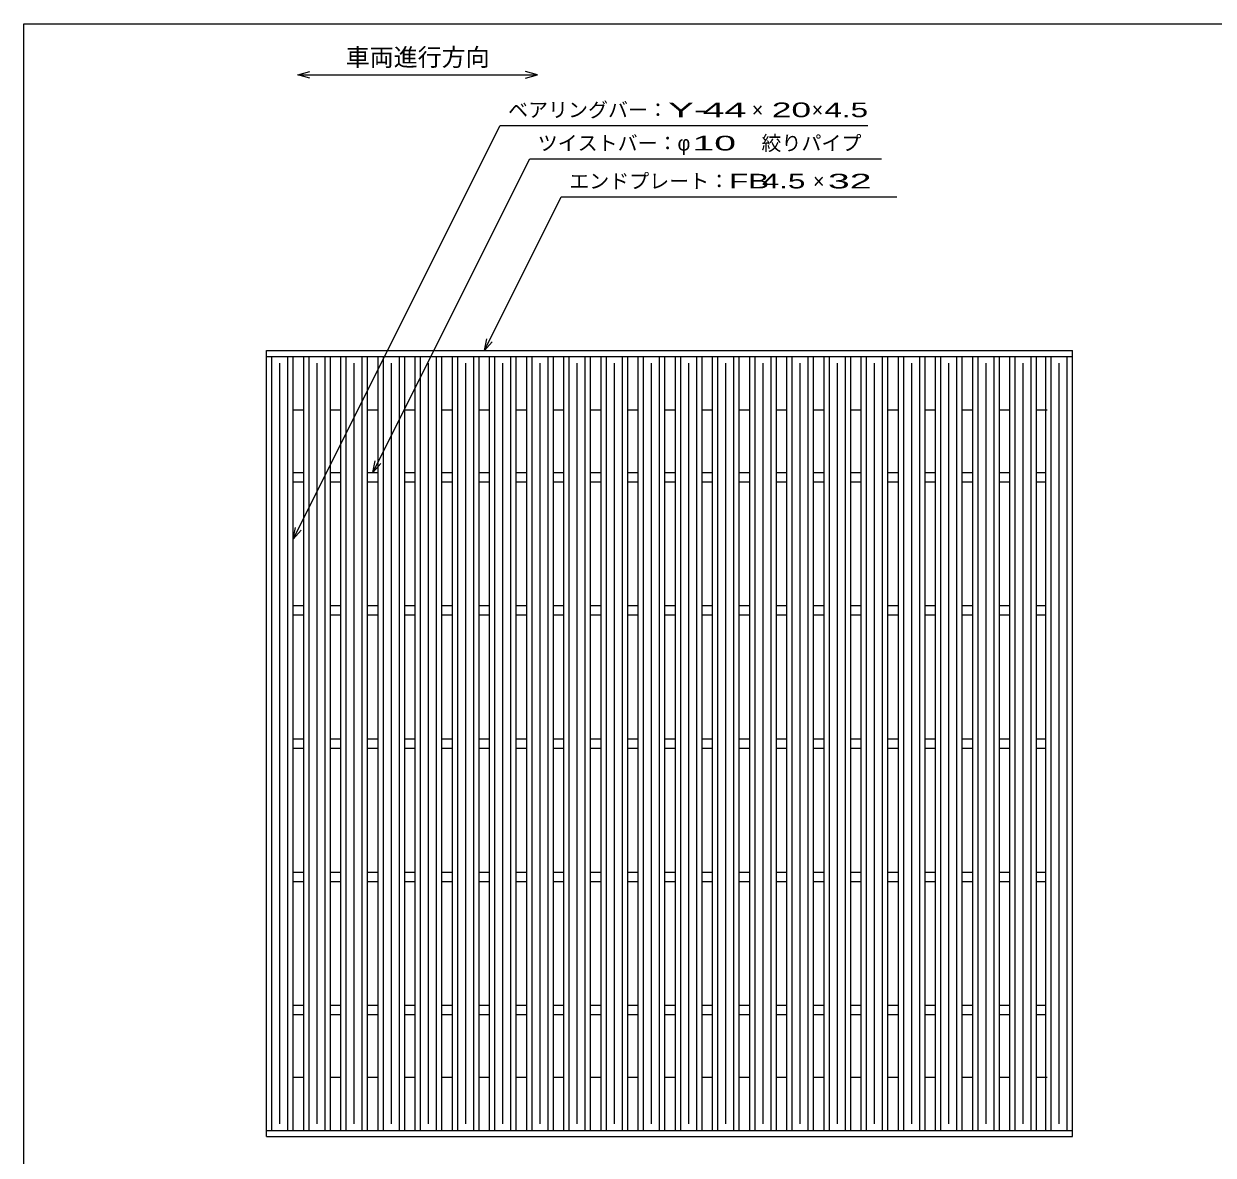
# Model space of a CAD drawing. Units: millimetres, scale not verified. Extents: x -1092 to 1034, y -771 to 635.
# Drawn here: x -1042 to -149, y -214 to 635 of the extents above; entities that cross this region are included whole.
import ezdxf
from ezdxf.enums import TextEntityAlignment as Align

# ---------------------------------------------------------------- set-up
doc = ezdxf.new("R2010")
doc.units = ezdxf.units.MM
doc.header["$LTSCALE"] = 6
for name, color, linetype, lineweight in [('0_2', 150, 'Continuous', 25), ('16', 3, 'Continuous', 25), ('22', 2, 'Continuous', 25)]:
    doc.layers.add(name, color=color, linetype=linetype, lineweight=lineweight)
doc.styles.add('ベクトル', font='')
doc.styles.get('ベクトル').set_extended_font_data('ベクトル')

msp = doc.modelspace()

# ---------------------------------------------------------------- linework, layer by layer
at = {"layer": '0_2'}
for p, q in [((-1041.6, -684.6), (-1041.6, 635.4)), ((-1041.6, 635.4), (1034.4, 635.4))]:
    msp.add_line(p, q, dxfattribs=at)
at = {"layer": '0_2', "color": 4}
for p, q in [((-835.9, 597.1), (-826.9, 599.5)), ((-655.9, 597.1), (-664.9, 599.5)), ((-826.9, 594.7), (-835.9, 597.1)), ((-835.9, 597.1), (-655.9, 597.1)), ((-664.9, 594.7), (-655.9, 597.1))]:
    msp.add_line(p, q, dxfattribs=at)
at = {"layer": '16'}
for p, q in [((-859.3, 390.1), (-254.3, 390.1)), ((-859.3, 385.6), (-859.3, 390.1)), ((-859.3, 385.6), (-254.3, 385.6)), ((-859.3, -195.4), (-859.3, 385.6)), ((-859.3, 385.6), (-839.3, 385.6)), ((-855.3, -195.4), (-855.3, 385.6)), ((-843.3, -195.4), (-843.3, 385.6)), ((-839.3, -195.4), (-839.3, 385.6)), ((-831.4, -195.4), (-831.4, 385.6)), ((-831.4, 385.6), (-811.4, 385.6)), ((-827.4, -195.4), (-827.4, 385.6)), ((-815.4, -195.4), (-815.4, 385.6)), ((-811.4, -195.4), (-811.4, 385.6)), ((-803.5, -195.4), (-803.5, 385.6)), ((-803.5, 385.6), (-783.5, 385.6)), ((-799.5, -195.4), (-799.5, 385.6)), ((-787.5, -195.4), (-787.5, 385.6)), ((-783.5, -195.4), (-783.5, 385.6)), ((-775.6, -195.4), (-775.6, 385.6)), ((-775.6, 385.6), (-755.6, 385.6)), ((-771.6, -195.4), (-771.6, 385.6)), ((-759.6, -195.4), (-759.6, 385.6)), ((-755.6, -195.4), (-755.6, 385.6)), ((-747.7, -195.4), (-747.7, 385.6)), ((-747.7, 385.6), (-727.7, 385.6)), ((-743.7, -195.4), (-743.7, 385.6)), ((-731.7, -195.4), (-731.7, 385.6)), ((-727.7, -195.4), (-727.7, 385.6)), ((-719.8, -195.4), (-719.8, 385.6)), ((-719.8, 385.6), (-699.8, 385.6)), ((-715.8, -195.4), (-715.8, 385.6)), ((-703.8, -195.4), (-703.8, 385.6)), ((-699.8, -195.4), (-699.8, 385.6)), ((-691.9, -195.4), (-691.9, 385.6)), ((-691.9, 385.6), (-671.9, 385.6)), ((-687.9, -195.4), (-687.9, 385.6)), ((-675.9, -195.4), (-675.9, 385.6)), ((-671.9, -195.4), (-671.9, 385.6)), ((-664, -195.4), (-664, 385.6)), ((-664, 385.6), (-644, 385.6)), ((-660, -195.4), (-660, 385.6)), ((-648, -195.4), (-648, 385.6)), ((-644, -195.4), (-644, 385.6)), ((-636.1, -195.4), (-636.1, 385.6)), ((-636.1, 385.6), (-616.1, 385.6)), ((-632.1, -195.4), (-632.1, 385.6)), ((-620.1, -195.4), (-620.1, 385.6)), ((-616.1, -195.4), (-616.1, 385.6)), ((-608.2, -195.4), (-608.2, 385.6)), ((-608.2, 385.6), (-588.2, 385.6)), ((-604.2, -195.4), (-604.2, 385.6)), ((-592.2, -195.4), (-592.2, 385.6)), ((-588.2, -195.4), (-588.2, 385.6)), ((-580.3, -195.4), (-580.3, 385.6)), ((-580.3, 385.6), (-560.3, 385.6)), ((-576.3, -195.4), (-576.3, 385.6)), ((-564.3, -195.4), (-564.3, 385.6)), ((-560.3, -195.4), (-560.3, 385.6)), ((-552.4, -195.4), (-552.4, 385.6)), ((-552.4, 385.6), (-532.4, 385.6)), ((-548.4, -195.4), (-548.4, 385.6)), ((-536.4, -195.4), (-536.4, 385.6)), ((-532.4, -195.4), (-532.4, 385.6)), ((-524.5, -195.4), (-524.5, 385.6)), ((-524.5, 385.6), (-504.5, 385.6)), ((-520.5, -195.4), (-520.5, 385.6)), ((-508.5, -195.4), (-508.5, 385.6)), ((-504.5, -195.4), (-504.5, 385.6)), ((-496.6, -195.4), (-496.6, 385.6)), ((-496.6, 385.6), (-476.6, 385.6)), ((-492.6, -195.4), (-492.6, 385.6)), ((-480.6, -195.4), (-480.6, 385.6)), ((-476.6, -195.4), (-476.6, 385.6)), ((-468.7, -195.4), (-468.7, 385.6)), ((-468.7, 385.6), (-448.7, 385.6)), ((-464.7, -195.4), (-464.7, 385.6)), ((-452.7, -195.4), (-452.7, 385.6)), ((-448.7, -195.4), (-448.7, 385.6)), ((-440.8, -195.4), (-440.8, 385.6)), ((-440.8, 385.6), (-420.8, 385.6)), ((-436.8, -195.4), (-436.8, 385.6)), ((-424.8, -195.4), (-424.8, 385.6)), ((-420.8, -195.4), (-420.8, 385.6)), ((-412.9, -195.4), (-412.9, 385.6)), ((-412.9, 385.6), (-392.9, 385.6)), ((-408.9, -195.4), (-408.9, 385.6)), ((-396.9, -195.4), (-396.9, 385.6)), ((-392.9, -195.4), (-392.9, 385.6)), ((-385, -195.4), (-385, 385.6)), ((-385, 385.6), (-365, 385.6)), ((-381, -195.4), (-381, 385.6)), ((-369, -195.4), (-369, 385.6)), ((-365, -195.4), (-365, 385.6)), ((-357.1, -195.4), (-357.1, 385.6)), ((-357.1, 385.6), (-337.1, 385.6)), ((-353.1, -195.4), (-353.1, 385.6)), ((-341.1, -195.4), (-341.1, 385.6)), ((-337.1, -195.4), (-337.1, 385.6)), ((-329.2, -195.4), (-329.2, 385.6)), ((-329.2, 385.6), (-309.2, 385.6)), ((-325.2, -195.4), (-325.2, 385.6)), ((-313.2, -195.4), (-313.2, 385.6)), ((-309.2, -195.4), (-309.2, 385.6)), ((-301.3, -195.4), (-301.3, 385.6)), ((-301.3, 385.6), (-281.3, 385.6)), ((-297.3, -195.4), (-297.3, 385.6)), ((-285.3, -195.4), (-285.3, 385.6)), ((-281.3, -195.4), (-281.3, 385.6)), ((-274.3, -195.4), (-274.3, 385.6)), ((-274.3, 385.6), (-254.3, 385.6)), ((-270.3, -195.4), (-270.3, 385.6)), ((-258.3, -195.4), (-258.3, 385.6)), ((-254.3, 385.6), (-254.3, 390.1)), ((-254.3, -195.4), (-254.3, 385.6)), ((-849.3, -190.4), (-849.3, 380.6)), ((-821.4, -190.4), (-821.4, 380.6)), ((-793.5, -190.4), (-793.5, 380.6)), ((-765.6, -190.4), (-765.6, 380.6)), ((-737.7, -190.4), (-737.7, 380.6)), ((-709.8, -190.4), (-709.8, 380.6)), ((-681.9, -190.4), (-681.9, 380.6)), ((-654, -190.4), (-654, 380.6)), ((-626.1, -190.4), (-626.1, 380.6)), ((-598.2, -190.4), (-598.2, 380.6)), ((-570.3, -190.4), (-570.3, 380.6)), ((-542.4, -190.4), (-542.4, 380.6)), ((-514.5, -190.4), (-514.5, 380.6)), ((-486.6, -190.4), (-486.6, 380.6)), ((-458.7, -190.4), (-458.7, 380.6)), ((-430.8, -190.4), (-430.8, 380.6)), ((-402.9, -190.4), (-402.9, 380.6)), ((-375, -190.4), (-375, 380.6)), ((-347.1, -190.4), (-347.1, 380.6)), ((-319.2, -190.4), (-319.2, 380.6)), ((-291.3, -190.4), (-291.3, 380.6)), ((-264.3, -190.4), (-264.3, 380.6)), ((-839.3, 345.6), (-831.4, 345.6)), ((-811.4, 345.6), (-803.5, 345.6)), ((-783.5, 345.6), (-775.6, 345.6)), ((-755.6, 345.6), (-747.7, 345.6)), ((-727.7, 345.6), (-719.8, 345.6)), ((-699.8, 345.6), (-691.9, 345.6)), ((-671.9, 345.6), (-664, 345.6)), ((-644, 345.6), (-636.1, 345.6)), ((-616.1, 345.6), (-608.2, 345.6)), ((-588.2, 345.6), (-580.3, 345.6)), ((-560.3, 345.6), (-552.4, 345.6)), ((-532.4, 345.6), (-524.5, 345.6)), ((-504.5, 345.6), (-496.6, 345.6)), ((-476.6, 345.6), (-468.7, 345.6)), ((-448.7, 345.6), (-440.8, 345.6)), ((-420.8, 345.6), (-412.9, 345.6)), ((-392.9, 345.6), (-385, 345.6)), ((-365, 345.6), (-357.1, 345.6)), ((-337.1, 345.6), (-329.2, 345.6)), ((-309.2, 345.6), (-301.3, 345.6)), ((-281.3, 345.6), (-273.4, 345.6)), ((-839.3, 298.6), (-831.4, 298.6)), ((-811.4, 298.6), (-803.5, 298.6)), ((-783.5, 298.6), (-775.6, 298.6)), ((-755.6, 298.6), (-747.7, 298.6)), ((-727.7, 298.6), (-719.8, 298.6)), ((-699.8, 298.6), (-691.9, 298.6)), ((-671.9, 298.6), (-664, 298.6)), ((-644, 298.6), (-636.1, 298.6)), ((-616.1, 298.6), (-608.2, 298.6)), ((-588.2, 298.6), (-580.3, 298.6)), ((-560.3, 298.6), (-552.4, 298.6)), ((-532.4, 298.6), (-524.5, 298.6)), ((-504.5, 298.6), (-496.6, 298.6)), ((-476.6, 298.6), (-468.7, 298.6)), ((-448.7, 298.6), (-440.8, 298.6)), ((-420.8, 298.6), (-412.9, 298.6)), ((-392.9, 298.6), (-385, 298.6)), ((-365, 298.6), (-357.1, 298.6)), ((-337.1, 298.6), (-329.2, 298.6)), ((-309.2, 298.6), (-301.3, 298.6)), ((-281.3, 298.6), (-274.3, 298.6)), ((-839.3, 291.6), (-831.4, 291.6)), ((-811.4, 291.6), (-803.5, 291.6)), ((-783.5, 291.6), (-775.6, 291.6)), ((-755.6, 291.6), (-747.7, 291.6)), ((-727.7, 291.6), (-719.8, 291.6)), ((-699.8, 291.6), (-691.9, 291.6)), ((-671.9, 291.6), (-664, 291.6)), ((-644, 291.6), (-636.1, 291.6)), ((-616.1, 291.6), (-608.2, 291.6)), ((-588.2, 291.6), (-580.3, 291.6)), ((-560.3, 291.6), (-552.4, 291.6)), ((-532.4, 291.6), (-524.5, 291.6)), ((-504.5, 291.6), (-496.6, 291.6)), ((-476.6, 291.6), (-468.7, 291.6)), ((-448.7, 291.6), (-440.8, 291.6)), ((-420.8, 291.6), (-412.9, 291.6)), ((-392.9, 291.6), (-385, 291.6)), ((-365, 291.6), (-357.1, 291.6)), ((-337.1, 291.6), (-329.2, 291.6)), ((-309.2, 291.6), (-301.3, 291.6)), ((-281.3, 291.6), (-274.3, 291.6)), ((-839.3, 198.6), (-831.4, 198.6)), ((-811.4, 198.6), (-803.5, 198.6)), ((-783.5, 198.6), (-775.6, 198.6)), ((-755.6, 198.6), (-747.7, 198.6)), ((-727.7, 198.6), (-719.8, 198.6)), ((-699.8, 198.6), (-691.9, 198.6)), ((-671.9, 198.6), (-664, 198.6)), ((-644, 198.6), (-636.1, 198.6)), ((-616.1, 198.6), (-608.2, 198.6)), ((-588.2, 198.6), (-580.3, 198.6)), ((-560.3, 198.6), (-552.4, 198.6)), ((-532.4, 198.6), (-524.5, 198.6)), ((-504.5, 198.6), (-496.6, 198.6)), ((-476.6, 198.6), (-468.7, 198.6)), ((-448.7, 198.6), (-440.8, 198.6)), ((-420.8, 198.6), (-412.9, 198.6)), ((-392.9, 198.6), (-385, 198.6)), ((-365, 198.6), (-357.1, 198.6)), ((-337.1, 198.6), (-329.2, 198.6)), ((-309.2, 198.6), (-301.3, 198.6)), ((-281.3, 198.6), (-274.3, 198.6)), ((-839.3, 191.6), (-831.4, 191.6)), ((-811.4, 191.6), (-803.5, 191.6)), ((-783.5, 191.6), (-775.6, 191.6)), ((-755.6, 191.6), (-747.7, 191.6)), ((-727.7, 191.6), (-719.8, 191.6)), ((-699.8, 191.6), (-691.9, 191.6)), ((-671.9, 191.6), (-664, 191.6)), ((-644, 191.6), (-636.1, 191.6)), ((-616.1, 191.6), (-608.2, 191.6)), ((-588.2, 191.6), (-580.3, 191.6)), ((-560.3, 191.6), (-552.4, 191.6)), ((-532.4, 191.6), (-524.5, 191.6)), ((-504.5, 191.6), (-496.6, 191.6)), ((-476.6, 191.6), (-468.7, 191.6)), ((-448.7, 191.6), (-440.8, 191.6)), ((-420.8, 191.6), (-412.9, 191.6)), ((-392.9, 191.6), (-385, 191.6)), ((-365, 191.6), (-357.1, 191.6)), ((-337.1, 191.6), (-329.2, 191.6)), ((-309.2, 191.6), (-301.3, 191.6)), ((-281.3, 191.6), (-274.3, 191.6)), ((-839.3, 98.6), (-831.4, 98.6)), ((-811.4, 98.6), (-803.5, 98.6)), ((-783.5, 98.6), (-775.6, 98.6)), ((-755.6, 98.6), (-747.7, 98.6)), ((-727.7, 98.6), (-719.8, 98.6)), ((-699.8, 98.6), (-691.9, 98.6)), ((-671.9, 98.6), (-664, 98.6)), ((-644, 98.6), (-636.1, 98.6)), ((-616.1, 98.6), (-608.2, 98.6)), ((-588.2, 98.6), (-580.3, 98.6)), ((-560.3, 98.6), (-552.4, 98.6)), ((-532.4, 98.6), (-524.5, 98.6)), ((-504.5, 98.6), (-496.6, 98.6)), ((-476.6, 98.6), (-468.7, 98.6)), ((-448.7, 98.6), (-440.8, 98.6)), ((-420.8, 98.6), (-412.9, 98.6)), ((-392.9, 98.6), (-385, 98.6)), ((-365, 98.6), (-357.1, 98.6)), ((-337.1, 98.6), (-329.2, 98.6)), ((-309.2, 98.6), (-301.3, 98.6)), ((-281.3, 98.6), (-274.3, 98.6)), ((-839.3, 91.6), (-831.4, 91.6)), ((-811.4, 91.6), (-803.5, 91.6)), ((-783.5, 91.6), (-775.6, 91.6)), ((-755.6, 91.6), (-747.7, 91.6)), ((-727.7, 91.6), (-719.8, 91.6)), ((-699.8, 91.6), (-691.9, 91.6)), ((-671.9, 91.6), (-664, 91.6)), ((-644, 91.6), (-636.1, 91.6)), ((-616.1, 91.6), (-608.2, 91.6)), ((-588.2, 91.6), (-580.3, 91.6)), ((-560.3, 91.6), (-552.4, 91.6)), ((-532.4, 91.6), (-524.5, 91.6)), ((-504.5, 91.6), (-496.6, 91.6)), ((-476.6, 91.6), (-468.7, 91.6)), ((-448.7, 91.6), (-440.8, 91.6)), ((-420.8, 91.6), (-412.9, 91.6)), ((-392.9, 91.6), (-385, 91.6)), ((-365, 91.6), (-357.1, 91.6)), ((-337.1, 91.6), (-329.2, 91.6)), ((-309.2, 91.6), (-301.3, 91.6)), ((-281.3, 91.6), (-274.3, 91.6)), ((-839.3, -1.4), (-831.4, -1.4)), ((-839.3, -8.4), (-831.4, -8.4)), ((-811.4, -1.4), (-803.5, -1.4)), ((-811.4, -8.4), (-803.5, -8.4)), ((-783.5, -1.4), (-775.6, -1.4)), ((-783.5, -8.4), (-775.6, -8.4)), ((-755.6, -1.4), (-747.7, -1.4)), ((-755.6, -8.4), (-747.7, -8.4)), ((-727.7, -1.4), (-719.8, -1.4)), ((-727.7, -8.4), (-719.8, -8.4)), ((-699.8, -1.4), (-691.9, -1.4)), ((-699.8, -8.4), (-691.9, -8.4)), ((-671.9, -1.4), (-664, -1.4)), ((-671.9, -8.4), (-664, -8.4)), ((-644, -1.4), (-636.1, -1.4)), ((-644, -8.4), (-636.1, -8.4)), ((-616.1, -1.4), (-608.2, -1.4)), ((-616.1, -8.4), (-608.2, -8.4)), ((-588.2, -1.4), (-580.3, -1.4)), ((-588.2, -8.4), (-580.3, -8.4)), ((-560.3, -1.4), (-552.4, -1.4)), ((-560.3, -8.4), (-552.4, -8.4)), ((-532.4, -1.4), (-524.5, -1.4)), ((-532.4, -8.4), (-524.5, -8.4)), ((-504.5, -1.4), (-496.6, -1.4)), ((-504.5, -8.4), (-496.6, -8.4)), ((-476.6, -1.4), (-468.7, -1.4)), ((-476.6, -8.4), (-468.7, -8.4)), ((-448.7, -1.4), (-440.8, -1.4)), ((-448.7, -8.4), (-440.8, -8.4)), ((-420.8, -1.4), (-412.9, -1.4)), ((-420.8, -8.4), (-412.9, -8.4)), ((-392.9, -1.4), (-385, -1.4)), ((-392.9, -8.4), (-385, -8.4)), ((-365, -1.4), (-357.1, -1.4)), ((-365, -8.4), (-357.1, -8.4)), ((-337.1, -1.4), (-329.2, -1.4)), ((-337.1, -8.4), (-329.2, -8.4)), ((-309.2, -1.4), (-301.3, -1.4)), ((-309.2, -8.4), (-301.3, -8.4)), ((-281.3, -1.4), (-274.3, -1.4)), ((-281.3, -8.4), (-274.3, -8.4)), ((-839.3, -101.4), (-831.4, -101.4)), ((-811.4, -101.4), (-803.5, -101.4)), ((-783.5, -101.4), (-775.6, -101.4)), ((-755.6, -101.4), (-747.7, -101.4)), ((-727.7, -101.4), (-719.8, -101.4)), ((-699.8, -101.4), (-691.9, -101.4)), ((-671.9, -101.4), (-664, -101.4)), ((-644, -101.4), (-636.1, -101.4)), ((-616.1, -101.4), (-608.2, -101.4)), ((-588.2, -101.4), (-580.3, -101.4)), ((-560.3, -101.4), (-552.4, -101.4)), ((-532.4, -101.4), (-524.5, -101.4)), ((-504.5, -101.4), (-496.6, -101.4)), ((-476.6, -101.4), (-468.7, -101.4)), ((-448.7, -101.4), (-440.8, -101.4)), ((-420.8, -101.4), (-412.9, -101.4)), ((-392.9, -101.4), (-385, -101.4)), ((-365, -101.4), (-357.1, -101.4)), ((-337.1, -101.4), (-329.2, -101.4)), ((-309.2, -101.4), (-301.3, -101.4)), ((-281.3, -101.4), (-274.3, -101.4)), ((-839.3, -108.4), (-831.4, -108.4)), ((-811.4, -108.4), (-803.5, -108.4)), ((-783.5, -108.4), (-775.6, -108.4)), ((-755.6, -108.4), (-747.7, -108.4)), ((-727.7, -108.4), (-719.8, -108.4)), ((-699.8, -108.4), (-691.9, -108.4)), ((-671.9, -108.4), (-664, -108.4)), ((-644, -108.4), (-636.1, -108.4)), ((-616.1, -108.4), (-608.2, -108.4)), ((-588.2, -108.4), (-580.3, -108.4)), ((-560.3, -108.4), (-552.4, -108.4)), ((-532.4, -108.4), (-524.5, -108.4)), ((-504.5, -108.4), (-496.6, -108.4)), ((-476.6, -108.4), (-468.7, -108.4)), ((-448.7, -108.4), (-440.8, -108.4)), ((-420.8, -108.4), (-412.9, -108.4)), ((-392.9, -108.4), (-385, -108.4)), ((-365, -108.4), (-357.1, -108.4)), ((-337.1, -108.4), (-329.2, -108.4)), ((-309.2, -108.4), (-301.3, -108.4)), ((-281.3, -108.4), (-274.3, -108.4)), ((-839.3, -155.4), (-831.4, -155.4)), ((-811.4, -155.4), (-803.5, -155.4)), ((-783.5, -155.4), (-775.6, -155.4)), ((-755.6, -155.4), (-747.7, -155.4)), ((-727.7, -155.4), (-719.8, -155.4)), ((-699.8, -155.4), (-691.9, -155.4)), ((-671.9, -155.4), (-664, -155.4)), ((-644, -155.4), (-636.1, -155.4)), ((-616.1, -155.4), (-608.2, -155.4)), ((-588.2, -155.4), (-580.3, -155.4)), ((-560.3, -155.4), (-552.4, -155.4)), ((-532.4, -155.4), (-524.5, -155.4)), ((-504.5, -155.4), (-496.6, -155.4)), ((-476.6, -155.4), (-468.7, -155.4)), ((-448.7, -155.4), (-440.8, -155.4)), ((-420.8, -155.4), (-412.9, -155.4)), ((-392.9, -155.4), (-385, -155.4)), ((-365, -155.4), (-357.1, -155.4)), ((-337.1, -155.4), (-329.2, -155.4)), ((-309.2, -155.4), (-301.3, -155.4)), ((-281.3, -155.4), (-273.4, -155.4)), ((-859.3, -195.4), (-254.3, -195.4)), ((-859.3, -199.9), (-859.3, -195.4)), ((-859.3, -195.4), (-839.3, -195.4)), ((-831.4, -195.4), (-811.4, -195.4)), ((-803.5, -195.4), (-783.5, -195.4)), ((-775.6, -195.4), (-755.6, -195.4)), ((-747.7, -195.4), (-727.7, -195.4)), ((-719.8, -195.4), (-699.8, -195.4)), ((-691.9, -195.4), (-671.9, -195.4)), ((-664, -195.4), (-644, -195.4)), ((-636.1, -195.4), (-616.1, -195.4)), ((-608.2, -195.4), (-588.2, -195.4)), ((-580.3, -195.4), (-560.3, -195.4)), ((-552.4, -195.4), (-532.4, -195.4)), ((-524.5, -195.4), (-504.5, -195.4)), ((-496.6, -195.4), (-476.6, -195.4)), ((-468.7, -195.4), (-448.7, -195.4)), ((-440.8, -195.4), (-420.8, -195.4)), ((-412.9, -195.4), (-392.9, -195.4)), ((-385, -195.4), (-365, -195.4)), ((-357.1, -195.4), (-337.1, -195.4)), ((-329.2, -195.4), (-309.2, -195.4)), ((-301.3, -195.4), (-281.3, -195.4)), ((-274.3, -195.4), (-254.3, -195.4)), ((-254.3, -199.9), (-254.3, -195.4)), ((-859.3, -199.9), (-254.3, -199.9))]:
    msp.add_line(p, q, dxfattribs=at)
at = {"layer": '22', "color": 4}
for p, q in [((-839.3, 248.6), (-684.05, 559.1)), ((-684.05, 559.1), (-408.05, 559.1)), ((-779.55, 298.6), (-661.8, 534.1)), ((-661.8, 534.1), (-397.8, 534.1)), ((-695.85, 390.1), (-638.1, 505.6)), ((-638.1, 505.6), (-386.1, 505.6)), ((-695.85, 390.1), (-694.05, 398.86)), ((-695.85, 390.1), (-689.85, 396.7)), ((-779.55, 298.6), (-777.75, 307.36)), ((-779.55, 298.6), (-773.55, 305.2)), ((-839.3, 248.6), (-837.5, 257.36)), ((-839.3, 248.6), (-833.3, 255.2))]:
    msp.add_line(p, q, dxfattribs=at)

# ---------------------------------------------------------------- texts
at = {"layer": '0_2', "color": 2, "style": 'ベクトル'}
msp.add_text('車両進行方向', height=13.2, dxfattribs=at).set_placement((-799.9, 610.3), align=Align.MIDDLE_LEFT)
at = {"layer": '22', "style": 'ベクトル'}
for s, p in [('ベアリングバー：', (-678.05, 570.8)), ('×', (-495.05, 570.8)), ('×', (-450.05, 570.8)), ('ツイストバー：', (-655.8, 545.8)), ('φ', (-550.8, 545.8)), ('絞りパイプ', (-487.8, 545.8)), ('エンドプレート：', (-632.1, 517.3)), ('×', (-449.1, 517.3))]:
    msp.add_text(s, height=11, dxfattribs=at).set_placement(p, align=Align.MIDDLE_LEFT)
for s, width, p in [('Y-', 2, (-558.05, 570.8)), (' 44 ', 2, (-540.05, 570.8)), ('20', 1.8, (-480.05, 570.8)), (' 4.5 ', 1.6, (-447.05, 570.8)), (' 10 ', 2, (-547.8, 545.8)), ('FB', 1.6, (-512.1, 517.3)), (' 4.5 ', 1.6, (-494.1, 517.3)), (' 32 ', 2, (-446.1, 517.3))]:
    msp.add_text(s, height=11, dxfattribs=dict(at, width=width)).set_placement(p, align=Align.MIDDLE_LEFT)

doc.saveas('drawing.dxf')
